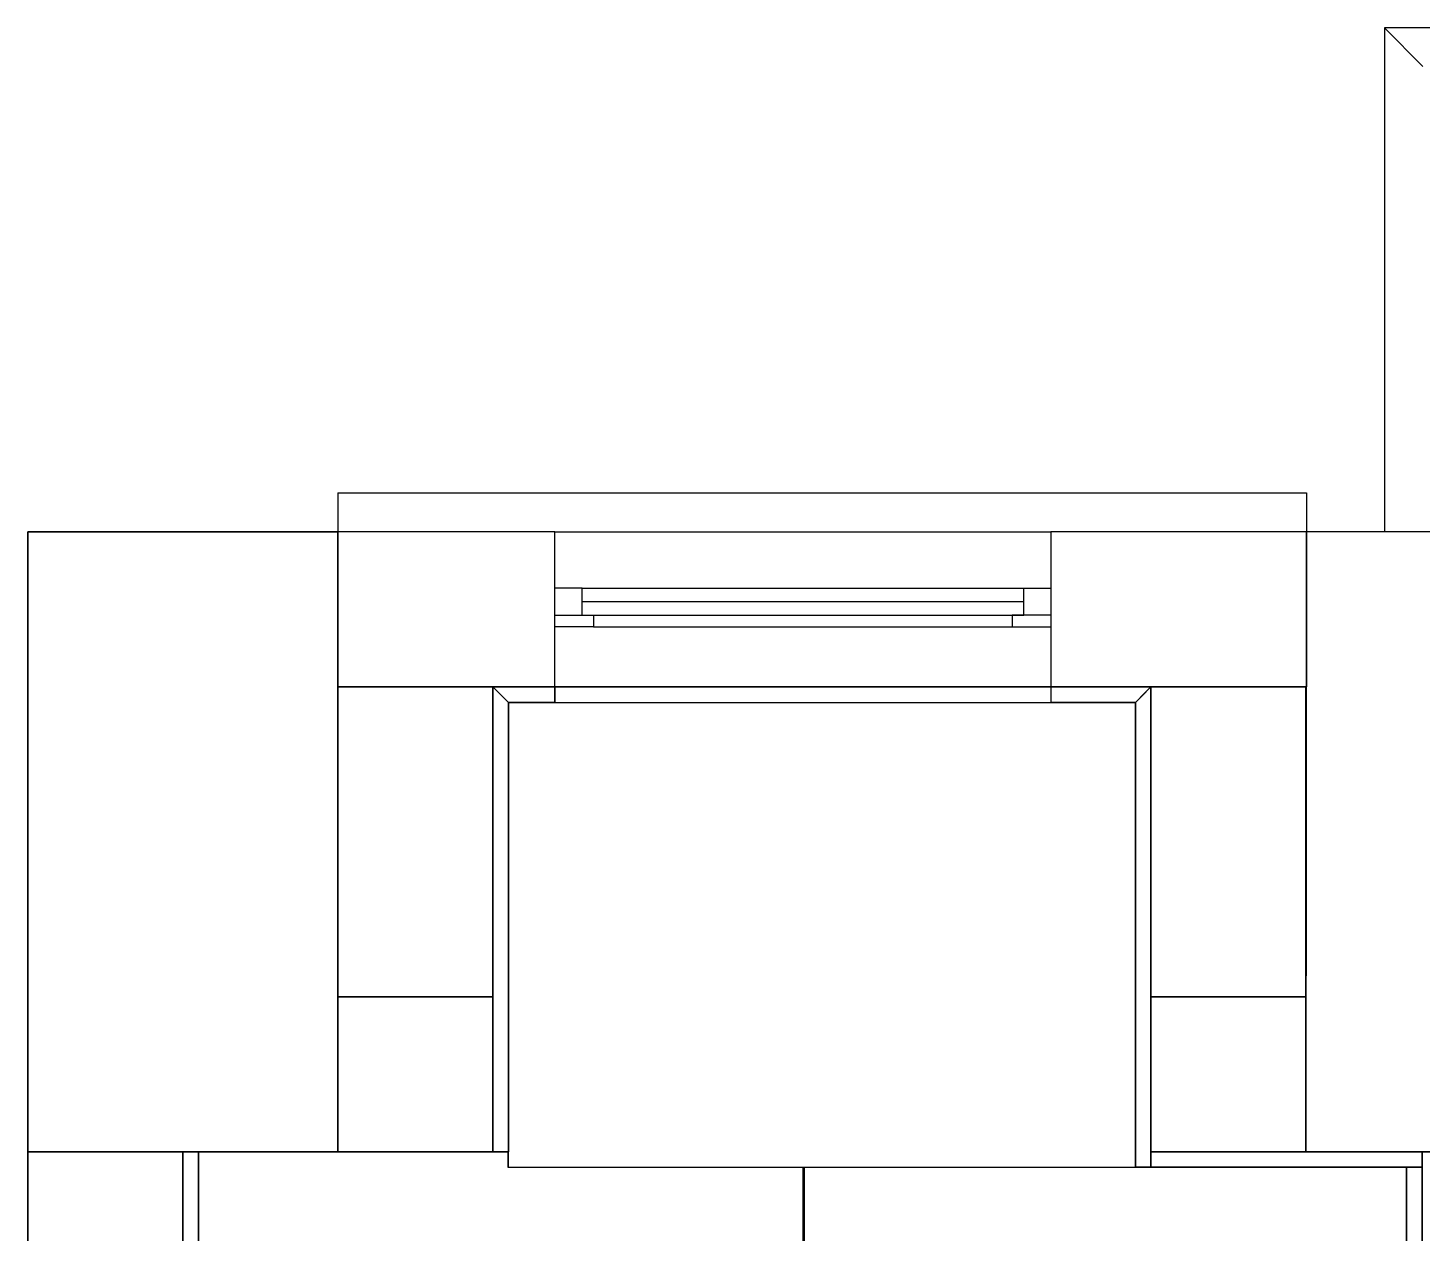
# Model space of a CAD drawing. Header units: metres. Extents: x 62 to 334, y -352 to -102.
# Drawn here: x 66 to 101.98, y -150.09 to -119 of the extents above; entities that cross this region are included whole.
import ezdxf

# ---------------------------------------------------------------- set-up
doc = ezdxf.new("R2010")
doc.units = ezdxf.units.M

msp = doc.modelspace()

# ---------------------------------------------------------------- linework, layer by layer
for p, q in [((102.007, -119.994), (101.011, -118.998)), ((106.011, -118.998), (101.011, -118.998)), ((101.011, -118.998), (102.007, -119.994)), ((101.011, -118.998), (101.011, -131.992)), ((74.004, -130.996), (74.004, -131.997)), ((74.004, -130.996), (99.004, -130.996)), ((99.004, -130.996), (99.004, -131.994)), ((66.004, -147.997), (66.004, -131.997)), ((66.004, -131.997), (74.004, -131.997)), ((74.004, -131.997), (74.004, -135.997)), ((79.604, -131.997), (74.004, -131.997)), ((74.004, -131.997), (74.004, -147.997)), ((79.604, -131.997), (92.404, -131.997)), ((79.604, -135.997), (79.604, -131.997)), ((99.004, -131.997), (92.404, -131.997)), ((92.404, -131.997), (92.404, -135.997)), ((98.985, -147.99), (99, -131.994)), ((99, -131.994), (106, -132)), ((99.004, -131.997), (99.004, -135.997)), ((101.011, -131.992), (102, -131.992)), ((80.304, -133.448), (79.604, -133.448)), ((80.304, -134.148), (80.304, -133.448)), ((80.304, -133.448), (91.704, -133.448)), ((91.704, -133.448), (92.404, -133.448)), ((91.704, -134.148), (91.704, -133.448)), ((80.304, -133.798), (91.704, -133.798)), ((79.604, -134.148), (80.304, -134.148)), ((79.604, -134.148), (80.604, -134.148)), ((80.304, -134.148), (91.704, -134.148)), ((80.604, -134.148), (80.604, -134.448)), ((91.404, -134.148), (91.404, -134.448)), ((92.404, -134.148), (91.404, -134.148)), ((92.404, -134.148), (91.704, -134.148)), ((80.604, -134.448), (79.604, -134.448)), ((80.604, -134.448), (91.404, -134.448)), ((91.404, -134.448), (92.404, -134.448)), ((79.604, -135.997), (74.004, -135.997)), ((74.004, -135.997), (78.004, -135.997)), ((74.004, -143.997), (74.004, -135.997)), ((78.004, -135.997), (78.004, -143.997)), ((78.004, -147.997), (78.004, -135.997)), ((78.004, -135.997), (78.404, -136.397)), ((78.004, -135.997), (79.604, -135.997)), ((78.404, -136.397), (78.004, -135.997)), ((79.604, -135.997), (92.404, -135.997)), ((92.404, -135.997), (79.604, -135.997)), ((79.604, -135.997), (79.604, -136.397)), ((99.004, -135.997), (92.404, -135.997)), ((92.404, -135.997), (94.985, -135.997)), ((92.404, -135.997), (92.404, -136.397)), ((94.585, -136.397), (94.985, -135.997)), ((94.985, -135.997), (94.585, -136.397)), ((94.985, -135.996), (98.985, -135.996)), ((94.985, -143.996), (94.985, -135.996)), ((94.985, -135.997), (94.985, -148.392)), ((98.985, -135.996), (98.985, -143.996)), ((78.404, -136.397), (78.404, -147.997)), ((79.604, -136.397), (78.404, -136.397)), ((79.604, -136.397), (92.404, -136.397)), ((94.585, -136.397), (92.404, -136.397)), ((94.585, -148.392), (94.585, -136.397)), ((78.004, -143.997), (74.004, -143.997)), ((74.004, -143.997), (78.004, -143.997)), ((74.004, -147.997), (74.004, -143.997)), ((78.004, -143.997), (78.004, -147.997)), ((98.985, -143.996), (94.985, -143.996)), ((94.985, -147.996), (94.985, -143.996)), ((94.985, -143.996), (98.985, -143.996)), ((98.985, -143.996), (98.985, -147.996)), ((66.002, -163.997), (66.002, -147.997)), ((66.004, -147.997), (66.002, -147.997)), ((66.004, -147.997), (70.004, -147.997)), ((66.004, -199.997), (66.004, -147.997)), ((74.004, -147.997), (66.004, -147.997)), ((70.004, -199.992), (70.004, -147.992)), ((70.004, -147.992), (70.404, -147.992)), ((70.004, -147.997), (70.004, -147.997)), ((70.004, -147.997), (70.004, -199.997)), ((70.004, -150.082), (70.004, -147.997)), ((70.404, -147.992), (70.404, -199.992)), ((78.004, -147.997), (74.004, -147.997)), ((78.004, -147.997), (78.404, -147.997)), ((78.404, -147.997), (78.004, -147.997)), ((78.385, -147.997), (78.385, -148.392)), ((78.404, -148.392), (78.404, -147.997)), ((94.985, -147.992), (101.985, -147.992)), ((94.985, -147.992), (94.985, -148.392)), ((98.985, -147.996), (94.985, -147.996)), ((94.985, -147.997), (94.985, -147.997)), ((105.985, -147.997), (98.985, -147.99)), ((99.004, -147.99), (99.004, -147.992)), ((101.985, -147.992), (101.985, -148.392)), ((101.985, -147.997), (105.985, -147.997)), ((101.985, -191.997), (101.985, -147.997)), ((78.385, -148.392), (78.404, -148.392)), ((78.404, -148.392), (94.604, -148.392)), ((86.004, -148.392), (86.004, -161.961)), ((86.044, -161.961), (86.044, -148.392)), ((94.985, -148.392), (94.585, -148.392)), ((101.985, -148.392), (94.985, -148.392)), ((101.585, -148.392), (101.985, -148.392)), ((101.585, -197.948), (101.585, -148.392)), ((101.985, -148.392), (101.985, -197.948))]:
    msp.add_line(p, q)
for points in [[(66.004, -138.93), (66.004, -147.997), (69.47, -147.997), (74.004, -147.997), (74.004, -141.063), (74.004, -131.997), (70.537, -131.997), (66.004, -131.997)], [(66.004, -138.93), (66.004, -147.997), (69.47, -147.997), (74.004, -147.997), (74.004, -141.063), (74.004, -131.997), (70.537, -131.997), (66.004, -131.997)], [(78.004, -135.997), (79.604, -135.997), (79.604, -133.708), (79.604, -131.997), (77.249, -131.997), (74.004, -131.997), (74.004, -134.264), (74.004, -135.997), (74.004, -139.281), (74.004, -143.997), (75.646, -143.997), (78.004, -143.997), (78.004, -140.713)], [(78.004, -135.997), (79.604, -135.997), (79.604, -133.708), (79.604, -131.997), (77.249, -131.997), (74.004, -131.997), (74.004, -134.264), (74.004, -135.997), (74.004, -139.281), (74.004, -143.997), (75.646, -143.997), (78.004, -143.997), (78.004, -140.713)], [(98.985, -135.997), (99.004, -135.997), (99.004, -134.264), (99.004, -131.997), (95.179, -131.997), (92.404, -131.997), (92.404, -134.286), (92.404, -135.997), (94.985, -135.997), (94.985, -139.281), (94.985, -143.996), (96.627, -143.996), (98.985, -143.996), (98.985, -140.712)], [(98.985, -135.997), (99.004, -135.997), (99.004, -134.264), (99.004, -131.997), (95.179, -131.997), (92.404, -131.997), (92.404, -134.286), (92.404, -135.997), (94.985, -135.997), (94.985, -139.281), (94.985, -143.996), (96.627, -143.996), (98.985, -143.996), (98.985, -140.712)], [(105.991, -141.065), (106, -132), (102.966, -131.997), (99, -131.994), (98.993, -138.925), (98.985, -147.99), (102.018, -147.993), (105.985, -147.997)], [(105.991, -141.065), (106, -132), (102.966, -131.997), (99, -131.994), (98.993, -138.925), (98.985, -147.99), (102.018, -147.993), (105.985, -147.997)], [(78.004, -135.997), (78.25, -136.243), (78.404, -136.397), (78.901, -136.397), (79.604, -136.397), (79.604, -136.231), (79.604, -135.997), (78.667, -135.997)], [(78.004, -147.997), (78.25, -147.997), (78.404, -147.997), (78.404, -140.858), (78.404, -136.397), (78.158, -136.151), (78.004, -135.997), (78.004, -143.381)], [(78.004, -135.997), (78.25, -136.243), (78.404, -136.397), (78.901, -136.397), (79.604, -136.397), (79.604, -136.231), (79.604, -135.997), (78.667, -135.997)], [(78.004, -147.997), (78.25, -147.997), (78.404, -147.997), (78.404, -140.858), (78.404, -136.397), (78.158, -136.151), (78.004, -135.997), (78.004, -143.381)], [(92.404, -135.997), (92.404, -136.231), (92.404, -136.397), (93.681, -136.397), (94.585, -136.397), (94.831, -136.151), (94.985, -135.997), (93.916, -135.997)], [(92.404, -135.997), (92.404, -136.231), (92.404, -136.397), (93.681, -136.397), (94.585, -136.397), (94.831, -136.151), (94.985, -135.997), (93.916, -135.997)], [(94.985, -135.997), (94.739, -136.243), (94.585, -136.397), (94.585, -143.778), (94.585, -148.392), (94.831, -148.392), (94.985, -148.392), (94.985, -140.764)], [(94.985, -135.997), (94.739, -136.243), (94.585, -136.397), (94.585, -143.778), (94.585, -148.392), (94.831, -148.392), (94.985, -148.392), (94.985, -140.764)], [(78.004, -146.355), (78.004, -143.997), (76.362, -143.997), (74.004, -143.997), (74.004, -145.639), (74.004, -147.997), (75.646, -147.997), (78.004, -147.997)], [(78.004, -146.355), (78.004, -143.997), (76.362, -143.997), (74.004, -143.997), (74.004, -145.639), (74.004, -147.997), (75.646, -147.997), (78.004, -147.997)], [(94.985, -145.638), (94.985, -147.996), (96.627, -147.996), (98.985, -147.996), (98.985, -146.354), (98.985, -143.996), (97.343, -143.996), (94.985, -143.996)], [(94.985, -145.638), (94.985, -147.996), (96.627, -147.996), (98.985, -147.996), (98.985, -146.354), (98.985, -143.996), (97.343, -143.996), (94.985, -143.996)], [(70.004, -177.463), (70.004, -147.997), (68.27, -147.997), (66.004, -147.997), (66.004, -170.53), (66.004, -199.997), (67.737, -199.997), (70.004, -199.997)], [(70.004, -177.463), (70.004, -147.997), (68.27, -147.997), (66.004, -147.997), (66.004, -170.53), (66.004, -199.997), (67.737, -199.997), (70.004, -199.997)], [(70.004, -163.158), (70.004, -199.992), (70.12, -199.992), (70.404, -199.992), (70.404, -184.825), (70.404, -147.992), (70.287, -147.992), (70.004, -147.992)], [(70.004, -163.158), (70.004, -199.992), (70.12, -199.992), (70.404, -199.992), (70.404, -184.825), (70.404, -147.992), (70.287, -147.992), (70.004, -147.992)], [(94.985, -148.392), (99.292, -148.392), (101.985, -148.392), (101.985, -148.108), (101.985, -147.992), (99.292, -147.992), (94.985, -147.992), (94.985, -148.145)], [(94.985, -148.392), (99.292, -148.392), (101.985, -148.392), (101.985, -148.108), (101.985, -147.992), (99.292, -147.992), (94.985, -147.992), (94.985, -148.145)], [(101.985, -183.494), (101.985, -148.392), (101.868, -148.392), (101.585, -148.392), (101.585, -162.846), (101.585, -197.948), (101.701, -197.948), (101.985, -197.948)], [(101.985, -183.494), (101.985, -148.392), (101.868, -148.392), (101.585, -148.392), (101.585, -162.846), (101.585, -197.948), (101.701, -197.948), (101.985, -197.948)]]:
    msp.add_lwpolyline(points, close=True)

doc.saveas('drawing.dxf')
